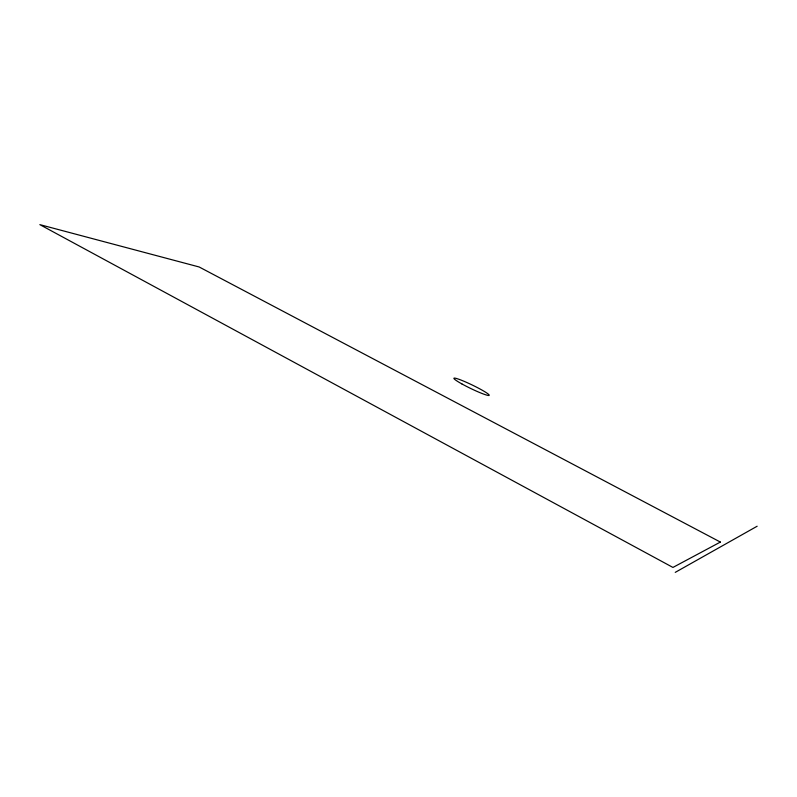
<?xml version="1.0" encoding="UTF-8"?>
<svg xmlns="http://www.w3.org/2000/svg" width="797" height="797" viewBox="0 0 797 797"><rect width="100%" height="100%" fill="white"/><g stroke="black" fill="none" stroke-linecap="round" stroke-linejoin="round"><path stroke-width="1.2" d="M675.248 572.366L757.15 526.229M720.378 542.07L672.937 567.434L39.85 224.634L199.15 266.975L720.378 542.07M461.852 383.905A19.626 1.893 25.8 0 0 489.209 395.332A19.626 1.893 25.8 0 0 463.585 381.105A19.626 1.893 25.8 0 0 461.852 383.905"/></g></svg>
